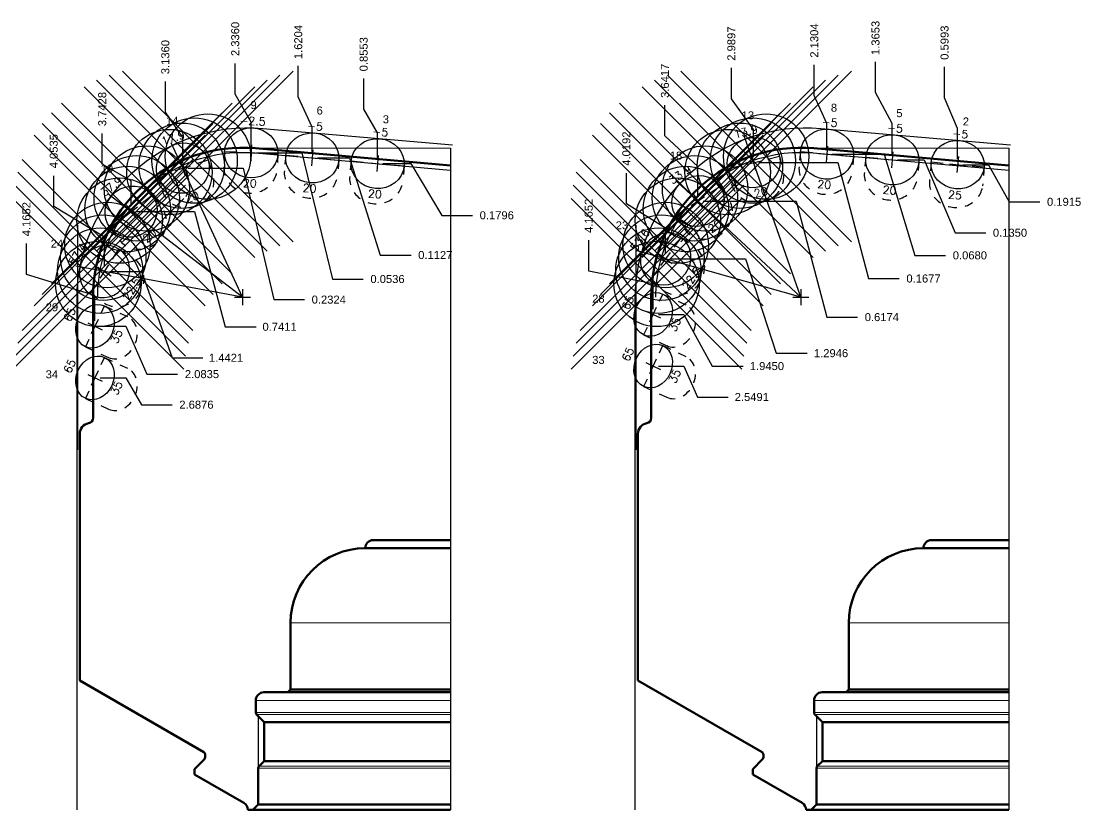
# Model space of a CAD drawing. Header units: inches. Extents: x 113.3 to 164.8, y -27 to 25.4.
# Drawn here: x 145.17 to 157.58, y -17.39 to -8.16 of the extents above; entities that cross this region are included whole.
import ezdxf
from ezdxf.enums import TextEntityAlignment as Align

# ---------------------------------------------------------------- set-up
doc = ezdxf.new("R2010")
doc.units = ezdxf.units.IN
doc.header["$MEASUREMENT"] = 0
doc.header["$PDMODE"] = 35
doc.linetypes.add('CENTER2', pattern=[1.125, 0.75, -0.125, 0.125, -0.125])
doc.linetypes.add('HIDDEN2', pattern=[0.1875, 0.125, -0.0625])
doc.layers.get('Defpoints').update_dxf_attribs({"color": 10})
doc.layers.add('Blade_3', color=7, linetype='Continuous', true_color=0x00cc00)
doc.layers.add('Blade_4', color=7, linetype='Continuous', true_color=0x00cccc)
doc.layers.add('CLine', color=5, linetype='CENTER2')
doc.styles.add('RomanS', font='romans')
doc.styles.get("Standard").update_dxf_attribs({"font": 'arial.ttf'})
doc.dimstyles.get("Standard").update_dxf_attribs({"dimtxt": 0.09375, "dimasz": 0.18, "dimexe": 0.18, "dimexo": 0.0625, "dimgap": 0.09, "dimtad": 0, "dimtih": 1, "dimtoh": 1, "dimdec": 4, "dimzin": 0, "dimdsep": 46, "dimtxsty": 'Standard', "dimcen": 0.09, "dimadec": 4, "dimazin": 0, "dimtfac": 1, "dimtdec": 4, "dimtofl": 0, "dimtmove": 0, "dimatfit": 3, "dimfxl": 1, "dimtolj": 1, "dimtzin": 0, "dimarcsym": 0})

# ---------------------------------------------------------------- blocks, each defined once
blk = doc.blocks.new('CMark')
at = {"layer": 'CLine'}
for p, q in [((-0.094, 0), (0.094, 0)), ((0, 0.094), (0, -0.094))]:
    blk.add_line(p, q, dxfattribs=at)
blk = doc.blocks.new('1613@20')
for p, q in [((-0.17, 0), (-0.312, 0)), ((0.171, 0), (0.312, 0))]:
    blk.add_line(p, q)
at = {"color": 8, "linetype": 'HIDDEN2', "ltscale": 0.5}
blk.add_line((-0.312, 0), (-0.312, -0.178), dxfattribs=at)
at = {"color": 8, "linetype": 'HIDDEN2', "ltscale": 0.5, "flags": 128}
blk.add_lwpolyline([(0.312, 0), (0.312, -0.178)], dxfattribs=at)
blk.add_ellipse((0, 0), major_axis=(-0.312, 0), ratio=0.939693, start_param=-3.141592653589793, end_param=3.141592653589793)
at = {"color": 8, "linetype": 'HIDDEN2', "ltscale": 0.5}
blk.add_ellipse((0, -0.178), major_axis=(-0.312, 0), ratio=0.939693, start_param=0, end_param=3.141593, dxfattribs=at)
blk.add_blockref('CMark', (0, 0))
at = {"style": 'RomanS'}
blk.add_text('20', height=0.094, dxfattribs=at).set_placement((0, -0.356), align=Align.MIDDLE_CENTER)
blk.add_attdef('ANG', text='', height=0.094, dxfattribs=at).set_placement((0, 0.298), align=Align.BOTTOM_CENTER)
blk = doc.blocks.new('1613@22.5')
for p, q in [((-0.17, 0), (-0.312, 0)), ((0.171, 0), (0.312, 0))]:
    blk.add_line(p, q)
at = {"color": 8, "linetype": 'HIDDEN2', "ltscale": 0.5}
blk.add_line((-0.312, 0), (-0.312, -0.178), dxfattribs=at)
at = {"color": 8, "linetype": 'HIDDEN2', "ltscale": 0.5, "flags": 128}
blk.add_lwpolyline([(0.312, 0), (0.312, -0.178)], dxfattribs=at)
at = {"extrusion": (0, 0, -1)}
blk.add_ellipse((0, 0), major_axis=(-0.312, 0), ratio=0.92388, start_param=-3.141592653589793, end_param=3.141592653589793, dxfattribs=at)
at = {"color": 8, "linetype": 'HIDDEN2', "ltscale": 0.5}
blk.add_ellipse((0, -0.199), major_axis=(0.312, 0), ratio=0.92388, start_param=3.141593, end_param=6.283185, dxfattribs=at)
blk.add_blockref('CMark', (0, 0))
at = {"style": 'RomanS'}
blk.add_text('22.5', height=0.094, dxfattribs=at).set_placement((0, -0.377), align=Align.MIDDLE_CENTER)
blk.add_attdef('ANG', text='', height=0.094, dxfattribs=at).set_placement((0, 0.298), align=Align.BOTTOM_CENTER)
blk = doc.blocks.new('*D396')
at = {"layer": 'Blade_3', "color": 0, "lineweight": -2, "transparency": 16777216}
for p, q in [((149.178, -9.187), (149.178, -8.827)), ((149.341, -9.464), (149.178, -9.187)), ((149.341, -9.761), (149.341, -9.464))]:
    blk.add_line(p, q, dxfattribs=at)
at = {"layer": 'Defpoints', "color": 0, "transparency": 16777216}
for p in [(149.178, -8.827), (150.196, -9.644), (149.341, -9.824)]:
    blk.add_point(p, dxfattribs=at)
at = {"layer": 'Blade_3', "color": 0, "transparency": 16777216, "insert": (149.178, -8.543), "char_height": 0.0938, "attachment_point": 5, "rotation": 90}
blk.add_mtext('\\A1;0.8553', dxfattribs=at)
blk = doc.blocks.new('*D397')
at = {"layer": 'Blade_3', "color": 0, "lineweight": -2, "transparency": 16777216}
for p, q in [((147.674, -9.01), (147.674, -8.65)), ((147.86, -9.338), (147.674, -9.01)), ((147.86, -9.635), (147.86, -9.338))]:
    blk.add_line(p, q, dxfattribs=at)
at = {"layer": 'Defpoints', "color": 0, "transparency": 16777216}
for p in [(147.674, -8.65), (150.196, -9.644), (147.86, -9.698)]:
    blk.add_point(p, dxfattribs=at)
at = {"layer": 'Blade_3', "color": 0, "transparency": 16777216, "insert": (147.674, -8.364), "char_height": 0.0938, "attachment_point": 5, "rotation": 90}
blk.add_mtext('\\A1;2.3360', dxfattribs=at)
blk = doc.blocks.new('*D398')
at = {"layer": 'Blade_3', "color": 0, "lineweight": -2, "transparency": 16777216}
for p, q in [((146.855, -9.221), (146.855, -8.861)), ((147.06, -9.516), (146.855, -9.221)), ((147.06, -9.814), (147.06, -9.516))]:
    blk.add_line(p, q, dxfattribs=at)
at = {"layer": 'Defpoints', "color": 0, "transparency": 16777216}
for p in [(146.855, -8.861), (150.196, -9.644), (147.06, -9.876)]:
    blk.add_point(p, dxfattribs=at)
at = {"layer": 'Blade_3', "color": 0, "transparency": 16777216, "insert": (146.855, -8.577), "char_height": 0.0938, "attachment_point": 5, "rotation": 90}
blk.add_mtext('\\A1;3.1360', dxfattribs=at)
blk = doc.blocks.new('*D399')
at = {"layer": 'Blade_3', "color": 0, "lineweight": -2, "transparency": 16777216}
for p, q in [((146.116, -9.83), (146.116, -9.47)), ((146.453, -10.025), (146.116, -9.83)), ((146.453, -10.323), (146.453, -10.025))]:
    blk.add_line(p, q, dxfattribs=at)
at = {"layer": 'Defpoints', "color": 0, "transparency": 16777216}
for p in [(146.116, -9.47), (150.196, -9.644), (146.453, -10.385)]:
    blk.add_point(p, dxfattribs=at)
at = {"layer": 'Blade_3', "color": 0, "transparency": 16777216, "insert": (146.116, -9.185), "char_height": 0.0938, "attachment_point": 5, "rotation": 90}
blk.add_mtext('\\A1;3.7428', dxfattribs=at)
blk = doc.blocks.new('*D400')
at = {"layer": 'Blade_3', "color": 0, "lineweight": -2, "transparency": 16777216}
for p, q in [((145.548, -10.325), (145.548, -9.965)), ((146.142, -10.685), (145.548, -10.325)), ((146.142, -11.024), (146.142, -10.685))]:
    blk.add_line(p, q, dxfattribs=at)
at = {"layer": 'Defpoints', "color": 0, "transparency": 16777216}
for p in [(150.196, -9.644), (145.548, -9.965), (146.142, -11.086)]:
    blk.add_point(p, dxfattribs=at)
at = {"layer": 'Blade_3', "color": 0, "transparency": 16777216, "insert": (145.548, -9.678), "char_height": 0.0938, "attachment_point": 5, "rotation": 90}
blk.add_mtext('\\A1;4.0535', dxfattribs=at)
blk = doc.blocks.new('*D403')
at = {"layer": 'Blade_3', "color": 0, "lineweight": -2, "transparency": 16777216}
for p, q in [((149.403, -9.824), (149.732, -9.824)), ((149.732, -9.824), (150.092, -10.429)), ((150.092, -10.429), (150.452, -10.429))]:
    blk.add_line(p, q, dxfattribs=at)
at = {"layer": 'Defpoints', "color": 0, "transparency": 16777216}
for p in [(150.196, -9.644), (149.341, -9.824), (150.452, -10.429)]:
    blk.add_point(p, dxfattribs=at)
at = {"layer": 'Blade_3', "color": 0, "transparency": 16777216, "insert": (150.737, -10.429), "char_height": 0.0938, "attachment_point": 5}
blk.add_mtext('\\A1;0.1796', dxfattribs=at)
blk = doc.blocks.new('*D404')
at = {"layer": 'Blade_3', "color": 0, "lineweight": -2, "transparency": 16777216}
for p, q in [((148.638, -9.757), (149.013, -9.757)), ((149.013, -9.757), (149.373, -10.894)), ((149.373, -10.894), (149.733, -10.894))]:
    blk.add_line(p, q, dxfattribs=at)
at = {"layer": 'Defpoints', "color": 0, "transparency": 16777216}
for p in [(150.196, -9.644), (148.576, -9.757), (149.733, -10.894)]:
    blk.add_point(p, dxfattribs=at)
at = {"layer": 'Blade_3', "color": 0, "transparency": 16777216, "insert": (150.017, -10.894), "char_height": 0.0938, "attachment_point": 5}
blk.add_mtext('\\A1;0.1127', dxfattribs=at)
blk = doc.blocks.new('*D405')
at = {"layer": 'Blade_3', "color": 0, "lineweight": -2, "transparency": 16777216}
for p, q in [((147.922, -9.698), (148.452, -9.698)), ((148.452, -9.698), (148.812, -11.175)), ((148.812, -11.175), (149.172, -11.175))]:
    blk.add_line(p, q, dxfattribs=at)
at = {"layer": 'Defpoints', "color": 0, "transparency": 16777216}
for p in [(150.196, -9.644), (147.86, -9.698), (149.172, -11.175)]:
    blk.add_point(p, dxfattribs=at)
at = {"layer": 'Blade_3', "color": 0, "transparency": 16777216, "insert": (149.457, -11.175), "char_height": 0.0938, "attachment_point": 5}
blk.add_mtext('\\A1;0.0536', dxfattribs=at)
blk = doc.blocks.new('*D406')
at = {"layer": 'Blade_3', "color": 0, "lineweight": -2, "transparency": 16777216}
for p, q in [((147.122, -9.876), (147.765, -9.876)), ((147.765, -9.876), (148.125, -11.416)), ((148.125, -11.416), (148.485, -11.416))]:
    blk.add_line(p, q, dxfattribs=at)
at = {"layer": 'Defpoints', "color": 0, "transparency": 16777216}
for p in [(150.196, -9.644), (147.06, -9.876), (148.485, -11.416)]:
    blk.add_point(p, dxfattribs=at)
at = {"layer": 'Blade_3', "color": 0, "transparency": 16777216, "insert": (148.769, -11.416), "char_height": 0.0938, "attachment_point": 5}
blk.add_mtext('\\A1;0.2324', dxfattribs=at)
blk = doc.blocks.new('*D407')
at = {"layer": 'Blade_3', "color": 0, "lineweight": -2, "transparency": 16777216}
for p, q in [((146.516, -10.385), (147.197, -10.385)), ((147.197, -10.385), (147.557, -11.734)), ((147.557, -11.734), (147.917, -11.734))]:
    blk.add_line(p, q, dxfattribs=at)
at = {"layer": 'Defpoints', "color": 0, "transparency": 16777216}
for p in [(150.196, -9.644), (146.453, -10.385), (147.917, -11.734)]:
    blk.add_point(p, dxfattribs=at)
at = {"layer": 'Blade_3', "color": 0, "transparency": 16777216, "insert": (148.193, -11.734), "char_height": 0.0938, "attachment_point": 5}
blk.add_mtext('\\A1;0.7411', dxfattribs=at)
blk = doc.blocks.new('*D408')
at = {"layer": 'Blade_3', "color": 0, "lineweight": -2, "transparency": 16777216}
for p, q in [((146.205, -11.086), (146.575, -11.086)), ((146.575, -11.086), (146.935, -12.096)), ((146.935, -12.096), (147.295, -12.096))]:
    blk.add_line(p, q, dxfattribs=at)
at = {"layer": 'Defpoints', "color": 0, "transparency": 16777216}
for p in [(150.196, -9.644), (146.142, -11.086), (147.295, -12.096)]:
    blk.add_point(p, dxfattribs=at)
at = {"layer": 'Blade_3', "color": 0, "transparency": 16777216, "insert": (147.566, -12.096), "char_height": 0.0938, "attachment_point": 5}
blk.add_mtext('\\A1;1.4421', dxfattribs=at)
blk = doc.blocks.new('*D409')
at = {"layer": 'Blade_3', "color": 0, "lineweight": -2, "transparency": 16777216}
for p, q in [((148.412, -9.04), (148.412, -8.68)), ((148.576, -9.397), (148.412, -9.04)), ((148.576, -9.694), (148.576, -9.397))]:
    blk.add_line(p, q, dxfattribs=at)
at = {"layer": 'Defpoints', "color": 0, "transparency": 16777216}
for p in [(148.412, -8.68), (150.196, -9.644), (148.576, -9.757)]:
    blk.add_point(p, dxfattribs=at)
at = {"layer": 'Blade_3', "color": 0, "transparency": 16777216, "insert": (148.412, -8.4), "char_height": 0.0938, "attachment_point": 5, "rotation": 90}
blk.add_mtext('\\A1;1.6204', dxfattribs=at)
blk = doc.blocks.new('1313@35')
for p, q in [((-0.17, 0), (-0.265, 0)), ((0.171, 0), (0.264, 0))]:
    blk.add_line(p, q)
at = {"color": 8, "linetype": 'HIDDEN2', "ltscale": 0.5}
blk.add_line((-0.265, 0), (-0.265, -0.298), dxfattribs=at)
at = {"color": 8, "linetype": 'HIDDEN2', "ltscale": 0.5, "flags": 128}
blk.add_lwpolyline([(0.264, 0), (0.264, -0.298)], dxfattribs=at)
blk.add_ellipse((0, 0), major_axis=(0.264, 0), ratio=0.819152)
at = {"color": 8, "linetype": 'HIDDEN2', "ltscale": 0.5}
blk.add_ellipse((0, -0.298), major_axis=(0.264, 0), ratio=0.819152, start_param=3.141593, end_param=6.283185, dxfattribs=at)
blk.add_blockref('CMark', (0, 0))
at = {"style": 'RomanS'}
blk.add_text('35', height=0.094, dxfattribs=at).set_placement((0, -0.279), align=Align.MIDDLE_CENTER)
blk.add_attdef('ANG', text='', height=0.094, dxfattribs=at).set_placement((0, 0.251), align=Align.BOTTOM_CENTER)
blk = doc.blocks.new('*D401')
at = {"layer": 'Blade_3', "color": 0, "lineweight": -2, "transparency": 16777216}
for p, q in [((146.093, -11.728), (146.391, -11.728)), ((146.391, -11.728), (146.639, -12.288)), ((146.639, -12.288), (146.999, -12.288))]:
    blk.add_line(p, q, dxfattribs=at)
at = {"layer": 'Defpoints', "color": 0, "transparency": 16777216}
for p in [(150.196, -9.644), (146.031, -11.728), (146.999, -12.288)]:
    blk.add_point(p, dxfattribs=at)
at = {"layer": 'Blade_3', "color": 0, "transparency": 16777216, "insert": (147.284, -12.288), "char_height": 0.0938, "attachment_point": 5}
blk.add_mtext('\\A1;2.0835', dxfattribs=at)
blk = doc.blocks.new('*D402')
at = {"layer": 'Blade_3', "color": 0, "lineweight": -2, "transparency": 16777216}
for p, q in [((146.093, -12.332), (146.391, -12.332)), ((146.391, -12.332), (146.574, -12.646)), ((146.574, -12.646), (146.934, -12.646))]:
    blk.add_line(p, q, dxfattribs=at)
at = {"layer": 'Defpoints', "color": 0, "transparency": 16777216}
for p in [(150.196, -9.644), (146.031, -12.332), (146.934, -12.646)]:
    blk.add_point(p, dxfattribs=at)
at = {"layer": 'Blade_3', "color": 0, "transparency": 16777216, "insert": (147.219, -12.646), "char_height": 0.0938, "attachment_point": 5}
blk.add_mtext('\\A1;2.6876', dxfattribs=at)
blk = doc.blocks.new('*D410')
at = {"layer": 'Blade_3', "color": 0, "lineweight": -2, "transparency": 16777216}
for p, q in [((145.228, -11.12), (145.228, -10.76)), ((146.031, -11.368), (145.228, -11.12)), ((146.031, -11.665), (146.031, -11.368))]:
    blk.add_line(p, q, dxfattribs=at)
at = {"layer": 'Defpoints', "color": 0, "transparency": 16777216}
for p in [(150.196, -9.644), (145.228, -10.76), (146.031, -11.728)]:
    blk.add_point(p, dxfattribs=at)
at = {"layer": 'Blade_3', "color": 0, "transparency": 16777216, "insert": (145.228, -10.474), "char_height": 0.0938, "attachment_point": 5, "rotation": 90}
blk.add_mtext('\\A1;4.1652', dxfattribs=at)
blk = doc.blocks.new('1613@25')
for p, q in [((-0.17, 0), (-0.312, 0)), ((0.171, 0), (0.312, 0))]:
    blk.add_line(p, q)
at = {"color": 8, "linetype": 'HIDDEN2', "ltscale": 0.5}
blk.add_line((-0.312, 0), (-0.312, -0.22), dxfattribs=at)
at = {"color": 8, "linetype": 'HIDDEN2', "ltscale": 0.5, "flags": 128}
blk.add_lwpolyline([(0.312, 0), (0.312, -0.22)], dxfattribs=at)
blk.add_ellipse((0, 0), major_axis=(-0.312, 0), ratio=0.906308, start_param=-3.141592653589793, end_param=3.141592653589793)
at = {"color": 8, "linetype": 'HIDDEN2', "ltscale": 0.5}
blk.add_ellipse((0, -0.22), major_axis=(-0.312, 0), ratio=0.906308, start_param=0, end_param=3.141593, dxfattribs=at)
blk.add_blockref('CMark', (0, 0))
at = {"style": 'RomanS'}
blk.add_text('25', height=0.094, dxfattribs=at).set_placement((0, -0.356), align=Align.MIDDLE_CENTER)
blk.add_attdef('ANG', text='', height=0.094, dxfattribs=at).set_placement((0, 0.287), align=Align.BOTTOM_CENTER)
blk = doc.blocks.new('*D417')
at = {"layer": 'Blade_4', "color": 0, "lineweight": -2, "transparency": 16777216}
for p, q in [((155.982, -9.052), (155.982, -8.692)), ((156.135, -9.412), (155.982, -9.052)), ((156.135, -9.773), (156.135, -9.412))]:
    blk.add_line(p, q, dxfattribs=at)
at = {"layer": 'Defpoints', "color": 0, "transparency": 16777216}
for p in [(155.982, -8.692), (156.734, -9.644), (156.135, -9.836)]:
    blk.add_point(p, dxfattribs=at)
at = {"layer": 'Blade_4', "color": 0, "transparency": 16777216, "insert": (155.982, -8.408), "char_height": 0.0938, "attachment_point": 5, "rotation": 90}
blk.add_mtext('\\A1;0.5993', dxfattribs=at)
blk = doc.blocks.new('*D418')
at = {"layer": 'Blade_4', "color": 0, "lineweight": -2, "transparency": 16777216}
for p, q in [((155.173, -8.992), (155.173, -8.632)), ((155.369, -9.352), (155.173, -8.992)), ((155.369, -9.717), (155.369, -9.352))]:
    blk.add_line(p, q, dxfattribs=at)
at = {"layer": 'Defpoints', "color": 0, "transparency": 16777216}
for p in [(155.173, -8.632), (156.734, -9.644), (155.369, -9.779)]:
    blk.add_point(p, dxfattribs=at)
at = {"layer": 'Blade_4', "color": 0, "transparency": 16777216, "insert": (155.173, -8.352), "char_height": 0.0938, "attachment_point": 5, "rotation": 90}
blk.add_mtext('\\A1;1.3653', dxfattribs=at)
blk = doc.blocks.new('*D419')
at = {"layer": 'Blade_4', "color": 0, "lineweight": -2, "transparency": 16777216}
for p, q in [((154.456, -9.028), (154.456, -8.668)), ((154.604, -9.352), (154.456, -9.028)), ((154.604, -9.65), (154.604, -9.352))]:
    blk.add_line(p, q, dxfattribs=at)
at = {"layer": 'Defpoints', "color": 0, "transparency": 16777216}
for p in [(154.456, -8.668), (156.734, -9.644), (154.604, -9.712)]:
    blk.add_point(p, dxfattribs=at)
at = {"layer": 'Blade_4', "color": 0, "transparency": 16777216, "insert": (154.456, -8.383), "char_height": 0.0938, "attachment_point": 5, "rotation": 90}
blk.add_mtext('\\A1;2.1304', dxfattribs=at)
blk = doc.blocks.new('*D420')
at = {"layer": 'Blade_4', "color": 0, "lineweight": -2, "transparency": 16777216}
for p, q in [((153.485, -9.064), (153.485, -8.704)), ((153.745, -9.424), (153.485, -9.064)), ((153.745, -9.749), (153.745, -9.424))]:
    blk.add_line(p, q, dxfattribs=at)
at = {"layer": 'Defpoints', "color": 0, "transparency": 16777216}
for p in [(153.485, -8.704), (156.734, -9.644), (153.745, -9.812)]:
    blk.add_point(p, dxfattribs=at)
at = {"layer": 'Blade_4', "color": 0, "transparency": 16777216, "insert": (153.485, -8.419), "char_height": 0.0938, "attachment_point": 5, "rotation": 90}
blk.add_mtext('\\A1;2.9897', dxfattribs=at)
blk = doc.blocks.new('*D421')
at = {"layer": 'Blade_4', "color": 0, "lineweight": -2, "transparency": 16777216}
for p, q in [((152.707, -9.498), (152.707, -9.138)), ((153.092, -9.858), (152.707, -9.498)), ((153.092, -10.199), (153.092, -9.858))]:
    blk.add_line(p, q, dxfattribs=at)
at = {"layer": 'Defpoints', "color": 0, "transparency": 16777216}
for p in [(152.707, -9.138), (156.734, -9.644), (153.092, -10.262)]:
    blk.add_point(p, dxfattribs=at)
at = {"layer": 'Blade_4', "color": 0, "transparency": 16777216, "insert": (152.707, -8.854), "char_height": 0.0938, "attachment_point": 5, "rotation": 90}
blk.add_mtext('\\A1;3.6417', dxfattribs=at)
blk = doc.blocks.new('*D422')
at = {"layer": 'Blade_4', "color": 0, "lineweight": -2, "transparency": 16777216}
for p, q in [((152.255, -10.294), (152.255, -9.934)), ((152.715, -10.579), (152.255, -10.294)), ((152.715, -10.876), (152.715, -10.579))]:
    blk.add_line(p, q, dxfattribs=at)
at = {"layer": 'Defpoints', "color": 0, "transparency": 16777216}
for p in [(156.734, -9.644), (152.255, -9.934), (152.715, -10.939)]:
    blk.add_point(p, dxfattribs=at)
at = {"layer": 'Blade_4', "color": 0, "transparency": 16777216, "insert": (152.255, -9.648), "char_height": 0.0938, "attachment_point": 5, "rotation": 90}
blk.add_mtext('\\A1;4.0192', dxfattribs=at)
blk = doc.blocks.new('*D423')
at = {"layer": 'Blade_4', "color": 0, "lineweight": -2, "transparency": 16777216}
for p, q in [((156.197, -9.836), (156.495, -9.836)), ((156.495, -9.836), (156.737, -10.271)), ((156.737, -10.271), (157.097, -10.271))]:
    blk.add_line(p, q, dxfattribs=at)
at = {"layer": 'Defpoints', "color": 0, "transparency": 16777216}
for p in [(156.734, -9.644), (156.135, -9.836), (157.097, -10.271)]:
    blk.add_point(p, dxfattribs=at)
at = {"layer": 'Blade_4', "color": 0, "transparency": 16777216, "insert": (157.382, -10.271), "char_height": 0.0938, "attachment_point": 5}
blk.add_mtext('\\A1;0.1915', dxfattribs=at)
blk = doc.blocks.new('*D424')
at = {"layer": 'Blade_4', "color": 0, "lineweight": -2, "transparency": 16777216}
for p, q in [((155.431, -9.779), (155.744, -9.779)), ((155.744, -9.779), (156.104, -10.633)), ((156.104, -10.633), (156.464, -10.633))]:
    blk.add_line(p, q, dxfattribs=at)
at = {"layer": 'Defpoints', "color": 0, "transparency": 16777216}
for p in [(156.734, -9.644), (155.369, -9.779), (156.464, -10.633)]:
    blk.add_point(p, dxfattribs=at)
at = {"layer": 'Blade_4', "color": 0, "transparency": 16777216, "insert": (156.748, -10.633), "char_height": 0.0938, "attachment_point": 5}
blk.add_mtext('\\A1;0.1350', dxfattribs=at)
blk = doc.blocks.new('*D425')
at = {"layer": 'Blade_4', "color": 0, "lineweight": -2, "transparency": 16777216}
for p, q in [((154.666, -9.712), (155.274, -9.712)), ((155.274, -9.712), (155.634, -10.898)), ((155.634, -10.898), (155.994, -10.898))]:
    blk.add_line(p, q, dxfattribs=at)
at = {"layer": 'Defpoints', "color": 0, "transparency": 16777216}
for p in [(156.734, -9.644), (154.604, -9.712), (155.994, -10.898)]:
    blk.add_point(p, dxfattribs=at)
at = {"layer": 'Blade_4', "color": 0, "transparency": 16777216, "insert": (156.278, -10.898), "char_height": 0.0938, "attachment_point": 5}
blk.add_mtext('\\A1;0.0680', dxfattribs=at)
blk = doc.blocks.new('*D426')
at = {"layer": 'Blade_4', "color": 0, "lineweight": -2, "transparency": 16777216}
for p, q in [((153.807, -9.812), (154.731, -9.812)), ((154.731, -9.812), (155.091, -11.169)), ((155.091, -11.169), (155.451, -11.169))]:
    blk.add_line(p, q, dxfattribs=at)
at = {"layer": 'Defpoints', "color": 0, "transparency": 16777216}
for p in [(156.734, -9.644), (153.745, -9.812), (155.451, -11.169)]:
    blk.add_point(p, dxfattribs=at)
at = {"layer": 'Blade_4', "color": 0, "transparency": 16777216, "insert": (155.735, -11.169), "char_height": 0.0938, "attachment_point": 5}
blk.add_mtext('\\A1;0.1677', dxfattribs=at)
blk = doc.blocks.new('*D427')
at = {"layer": 'Blade_4', "color": 0, "lineweight": -2, "transparency": 16777216}
for p, q in [((153.155, -10.262), (154.242, -10.262)), ((154.242, -10.262), (154.602, -11.621)), ((154.602, -11.621), (154.962, -11.621))]:
    blk.add_line(p, q, dxfattribs=at)
at = {"layer": 'Defpoints', "color": 0, "transparency": 16777216}
for p in [(156.734, -9.644), (153.092, -10.262), (154.962, -11.621)]:
    blk.add_point(p, dxfattribs=at)
at = {"layer": 'Blade_4', "color": 0, "transparency": 16777216, "insert": (155.247, -11.621), "char_height": 0.0938, "attachment_point": 5}
blk.add_mtext('\\A1;0.6174', dxfattribs=at)
blk = doc.blocks.new('*D428')
at = {"layer": 'Blade_4', "color": 0, "lineweight": -2, "transparency": 16777216}
for p, q in [((152.777, -10.939), (153.651, -10.939)), ((153.651, -10.939), (154.011, -12.043)), ((154.011, -12.043), (154.371, -12.043))]:
    blk.add_line(p, q, dxfattribs=at)
at = {"layer": 'Defpoints', "color": 0, "transparency": 16777216}
for p in [(156.734, -9.644), (152.715, -10.939), (154.371, -12.043)]:
    blk.add_point(p, dxfattribs=at)
at = {"layer": 'Blade_4', "color": 0, "transparency": 16777216, "insert": (154.652, -12.043), "char_height": 0.0938, "attachment_point": 5}
blk.add_mtext('\\A1;1.2946', dxfattribs=at)
blk = doc.blocks.new('*D429')
at = {"layer": 'Blade_4', "color": 0, "lineweight": -2, "transparency": 16777216}
for p, q in [((152.632, -11.589), (152.929, -11.589)), ((152.929, -11.589), (153.261, -12.194)), ((153.261, -12.194), (153.621, -12.194))]:
    blk.add_line(p, q, dxfattribs=at)
at = {"layer": 'Defpoints', "color": 0, "transparency": 16777216}
for p in [(156.734, -9.644), (152.569, -11.589), (153.621, -12.194)]:
    blk.add_point(p, dxfattribs=at)
at = {"layer": 'Blade_4', "color": 0, "transparency": 16777216, "insert": (153.901, -12.194), "char_height": 0.0938, "attachment_point": 5}
blk.add_mtext('\\A1;1.9450', dxfattribs=at)
blk = doc.blocks.new('*D430')
at = {"layer": 'Blade_4', "color": 0, "lineweight": -2, "transparency": 16777216}
for p, q in [((152.632, -12.193), (152.929, -12.193)), ((152.929, -12.193), (153.088, -12.556)), ((153.088, -12.556), (153.448, -12.556))]:
    blk.add_line(p, q, dxfattribs=at)
at = {"layer": 'Defpoints', "color": 0, "transparency": 16777216}
for p in [(156.734, -9.644), (152.569, -12.193), (153.448, -12.556)]:
    blk.add_point(p, dxfattribs=at)
at = {"layer": 'Blade_4', "color": 0, "transparency": 16777216, "insert": (153.724, -12.556), "char_height": 0.0938, "attachment_point": 5}
blk.add_mtext('\\A1;2.5491', dxfattribs=at)
blk = doc.blocks.new('*D431')
at = {"layer": 'Blade_4', "color": 0, "lineweight": -2, "transparency": 16777216}
for p, q in [((151.814, -11.081), (151.814, -10.721)), ((152.569, -11.229), (151.814, -11.081)), ((152.569, -11.527), (152.569, -11.229))]:
    blk.add_line(p, q, dxfattribs=at)
at = {"layer": 'Defpoints', "color": 0, "transparency": 16777216}
for p in [(156.734, -9.644), (151.814, -10.721), (152.569, -11.589)]:
    blk.add_point(p, dxfattribs=at)
at = {"layer": 'Blade_4', "color": 0, "transparency": 16777216, "insert": (151.814, -10.435), "char_height": 0.0938, "attachment_point": 5, "rotation": 90}
blk.add_mtext('\\A1;4.1652', dxfattribs=at)

msp = doc.modelspace()

# ---------------------------------------------------------------- linework, layer by layer
at = {"lineweight": 18}
for p, q in [((150.19598, -9.64411), (147.91101, -9.64411)), ((156.73419, -9.64411), (154.44921, -9.64411)), ((150.19598, -15.19995), (148.32098, -15.19995)), ((156.73419, -15.19995), (154.85919, -15.19995)), ((150.19598, -16.1062), (147.91473, -16.1062)), ((156.73419, -16.1062), (154.45294, -16.1062)), ((147.91473, -16.24951), (150.19598, -16.24951)), ((154.45294, -16.24951), (156.73419, -16.24951)), ((150.19598, -16.2716), (147.92389, -16.2716)), ((156.73419, -16.2716), (154.46209, -16.2716)), ((147.95264, -16.8783), (150.19598, -16.8783)), ((154.49084, -16.8783), (156.73419, -16.8783)), ((150.19598, -16.90039), (147.94348, -16.90039)), ((156.73419, -16.90039), (154.48169, -16.90039))]:
    msp.add_line(p, q, dxfattribs=at)
at = {"lineweight": 50}
for p, q in [((147.91101, -9.64411), (150.19598, -9.84402)), ((154.44921, -9.64411), (156.73419, -9.84402)), ((146.00848, -12.80084), (146.00848, -11.38745)), ((152.54669, -12.80084), (152.54669, -11.38745)), ((145.85223, -15.8745), (145.85223, -12.98572)), ((152.39044, -15.8745), (152.39044, -12.98572)), ((149.28973, -14.2312), (150.19598, -14.2312)), ((155.82794, -14.2312), (156.73419, -14.2312)), ((150.19598, -14.32495), (149.19598, -14.32495)), ((156.73419, -14.32495), (155.73419, -14.32495)), ((148.32098, -15.9812), (148.32098, -15.19995)), ((154.85919, -15.9812), (154.85919, -15.19995)), ((145.85223, -15.8745), (147.30536, -16.71346)), ((152.39044, -15.8745), (153.84357, -16.71346)), ((148.28973, -16.01245), (148.32098, -15.9812)), ((150.19598, -15.9812), (148.32098, -15.9812)), ((154.82794, -16.01245), (154.85919, -15.9812)), ((156.73419, -15.9812), (154.85919, -15.9812)), ((147.91473, -16.24951), (147.91473, -16.1062)), ((148.00848, -16.01245), (148.28973, -16.01245)), ((150.19598, -16.01245), (148.28973, -16.01245)), ((154.45294, -16.24951), (154.45294, -16.1062)), ((154.54669, -16.01245), (154.82794, -16.01245)), ((156.73419, -16.01245), (154.82794, -16.01245)), ((148.01363, -16.36135), (147.92389, -16.2716)), ((150.19598, -16.36135), (148.01363, -16.36135)), ((148.01363, -16.8173), (148.01363, -16.36135)), ((154.55184, -16.36135), (154.46209, -16.2716)), ((156.73419, -16.36135), (154.55184, -16.36135)), ((154.55184, -16.8173), (154.55184, -16.36135)), ((147.32098, -16.74052), (147.32098, -16.77204)), ((153.85919, -16.74052), (153.85919, -16.77204)), ((147.31183, -16.79413), (147.19598, -16.90998)), ((147.95264, -16.8783), (148.01363, -16.8173)), ((150.19598, -16.8173), (148.01363, -16.8173)), ((153.85004, -16.79413), (153.73419, -16.90998)), ((154.49084, -16.8783), (154.55184, -16.8173)), ((156.73419, -16.8173), (154.55184, -16.8173)), ((147.19598, -16.90998), (147.19598, -16.97248)), ((147.19598, -16.97248), (147.77411, -17.30626)), ((147.94348, -17.32495), (147.94348, -16.90039)), ((153.73419, -16.90998), (153.73419, -16.97248)), ((153.73419, -16.97248), (154.31232, -17.30626)), ((154.48169, -17.32495), (154.48169, -16.90039)), ((147.94348, -17.32495), (147.88098, -17.38745)), ((147.94348, -17.32495), (150.19598, -17.32495)), ((154.48169, -17.32495), (154.41919, -17.38745)), ((154.48169, -17.32495), (156.73419, -17.32495)), ((147.82098, -17.38745), (147.88098, -17.38745)), ((150.19598, -17.38745), (147.88098, -17.38745)), ((154.35919, -17.38745), (154.41919, -17.38745)), ((156.73419, -17.38745), (154.41919, -17.38745))]:
    msp.add_line(p, q, dxfattribs=at)
for p, q in [((150.19598, -9.64411), (150.19598, -17.38745)), ((156.73419, -9.64411), (156.73419, -17.38745)), ((145.83098, -13.172), (145.83098, -10.54348)), ((152.36919, -13.172), (152.36919, -10.54348))]:
    msp.add_line(p, q)
at = {"lineweight": 25}
for p, q in [((147.94598, -16.88815), (147.94598, -16.2937)), ((154.48419, -16.88815), (154.48419, -16.2937))]:
    msp.add_line(p, q, dxfattribs=at)
at = {"color": 5}
for points in [[(145.82098, -17.38745), (145.82098, -11.40356, -0.44001053), (147.9953, -9.41117), (150.21685, -9.60553)], [(152.35919, -17.38745), (152.35919, -11.40356, -0.44001053), (154.5335, -9.41117), (156.75506, -9.60553)]]:
    msp.add_lwpolyline(points, format="xyb", dxfattribs=at)
at = {"color": 1}
for points in [[(146.76647, -10.01221, -0.12051033), (147.51317, -9.70959, -0.12051033)], [(147.51423, -9.70943, -0.05801841), (147.90627, -9.6982), (150.19598, -9.89853)], [(153.30467, -10.01221, -0.12051033), (154.05138, -9.70959, -0.12051033)], [(154.05243, -9.70943, -0.05801841), (154.44448, -9.6982), (156.73419, -9.89853)], [(146.23958, -10.63357, -0.12189475), (146.76647, -10.01221)], [(152.77779, -10.63357, -0.12189475), (153.30467, -10.01221)], [(146.06278, -11.38745, -0.11568865), (146.23958, -10.63357, -0.06926878)], [(152.60099, -11.38745, -0.11568865), (152.77779, -10.63357, -0.06926878)]]:
    msp.add_lwpolyline(points, format="xyb", dxfattribs=at)
at = {"lineweight": 50}
for centre, radius, start, end in [((147.75848, -11.38745), 1.75, 85, 180), ((154.29669, -11.38745), 1.75, 85, 180), ((145.97723, -12.98572), 0.125, 99.594068, 180), ((145.94598, -12.80084), 0.0625, 279.594068, 0), ((152.51544, -12.98572), 0.125, 99.594068, 180), ((152.48419, -12.80084), 0.0625, 279.594068, 0), ((149.28973, -14.32495), 0.09375, 90, 180), ((155.82794, -14.32495), 0.09375, 90, 180), ((149.19598, -15.19995), 0.875, 90, 180), ((155.73419, -15.19995), 0.875, 90, 180), ((148.00848, -16.1062), 0.09375, 90, 180), ((154.54669, -16.1062), 0.09375, 90, 180), ((147.94598, -16.24951), 0.03125, 180, 225), ((154.48419, -16.24951), 0.03125, 180, 225), ((147.28973, -16.74052), 0.03125, 0, 60), ((153.82794, -16.74052), 0.03125, 0, 60), ((147.28973, -16.77204), 0.03125, 315, 0), ((147.97473, -16.90039), 0.03125, 135, 180), ((153.82794, -16.77204), 0.03125, 315, 0), ((154.51294, -16.90039), 0.03125, 135, 180), ((147.72723, -17.38745), 0.09375, 0, 60), ((154.26544, -17.38745), 0.09375, 0, 60)]:
    msp.add_arc(centre, radius, start, end, dxfattribs=at)
for p in [(147.19768, -9.78717), (147.35356, -9.74081), (153.73589, -9.78717), (153.89177, -9.74081), (146.90278, -9.9235), (147.04696, -9.84825), (153.44098, -9.9235), (153.58516, -9.84825), (146.63789, -10.11479), (153.1761, -10.11479), (146.51986, -10.22934), (153.05807, -10.22934), (146.41349, -10.35479), (152.95169, -10.35479), (146.31977, -10.48996), (152.85797, -10.48996), (146.17666, -10.77653), (152.71486, -10.77653), (146.12716, -10.92466), (152.66536, -10.92466), (146.0915, -11.07673), (152.6297, -11.07673), (146.06998, -11.23143), (152.60818, -11.23143)]:
    msp.add_point(p)
at = {"layer": 'Blade_3'}
for q in [(146.92363, -9.58148), (146.1797, -10.1753), (145.8047, -11.02327)]:
    msp.add_line((147.75848, -11.38745), q, dxfattribs=at)
at = {"layer": 'Blade_4'}
for q in [(153.63872, -9.5099), (152.84293, -10.02819), (152.3808, -10.84394)]:
    msp.add_line((154.29669, -11.38745), q, dxfattribs=at)

# ---------------------------------------------------------------- block references
for p in [(147.75848, -11.38745), (154.29669, -11.38745)]:
    msp.add_blockref('CMark', p)
at = {"layer": 'Blade_3'}
for name, p, rotation, values in [('1613@20', (147.85999, -9.69767), 357.5000000000001, {'ANG': '-2.5'}), ('1613@20', (148.57562, -9.75676), 355, {'ANG': '-5'}), ('1613@20', (149.34071, -9.8237), 355, {'ANG': '-5'}), ('1613@20', (147.06, -9.87646), 17.9, {'ANG': '17.9'}), ('1613@20', (146.45314, -10.38524), 37.9, {'ANG': '37.9'}), ('1613@22.5', (146.14245, -11.08623), 57.40000000000001, {'ANG': '57.4'}), ('1313@35', (146.0308, -11.72761), 65, {'ANG': '65'}), ('1313@35', (146.0308, -12.3317), 65, {'ANG': '65'})]:
    msp.add_blockref(name, p, dxfattribs=dict(at, rotation=rotation)).add_auto_attribs(values)
at = {"layer": 'Blade_4'}
for name, p, rotation, values in [('1613@20', (154.60378, -9.71214), 355, {'ANG': '-5'}), ('1613@20', (153.74452, -9.8118), 13.9, {'ANG': '13.9'}), ('1613@20', (155.36885, -9.77907), 355, {'ANG': '-5'}), ('1613@25', (156.13485, -9.83562), 355, {'ANG': '-5'}), ('1613@20', (153.09249, -10.26153), 33.9, {'ANG': '33.9'}), ('1613@22.5', (152.71498, -10.93875), 53.59999999999999, {'ANG': '53.6'}), ('1313@35', (152.569, -11.58909), 65, {'ANG': '65'}), ('1313@35', (152.569, -12.19318), 65, {'ANG': '65'})]:
    msp.add_blockref(name, p, dxfattribs=dict(at, rotation=rotation)).add_auto_attribs(values)

# ---------------------------------------------------------------- texts
at = {"layer": 'Blade_3'}
for s, p in [('9', (147.85229, -9.18434)), ('6', (148.62654, -9.2488)), ('14', (146.86268, -9.36906)), ('3', (149.40152, -9.35161)), ('19', (146.09793, -9.92925)), ('24', (145.51301, -10.80634)), ('29', (145.45351, -11.55202)), ('34', (145.45351, -12.33638))]:
    msp.add_text(s, height=0.09375, dxfattribs=at).set_placement(p)
at = {"layer": 'Blade_4'}
for s, p in [('8', (154.65, -9.21617)), ('13', (153.60497, -9.30556)), ('5', (155.41679, -9.27964)), ('2', (156.19519, -9.37731)), ('18', (152.76321, -9.77724)), ('23', (152.1297, -10.59269)), ('28', (151.85465, -11.45133)), ('33', (151.85465, -12.16822))]:
    msp.add_text(s, height=0.09375, dxfattribs=at).set_placement(p)

# ---------------------------------------------------------------- dimensions: what is measured, and where the dimension line sits
at = {"layer": 'Blade_3'}
for feature_location, offset, dtype, origin, picture, middle in [((147.85999, -9.69767), (-0.1855, 1.04816), 1, (150.19598, -9.64411), '*D397', (147.67449, -8.36427)), ((148.57562, -9.75676), (-0.16348, 1.07666), 1, (150.19598, -9.64411), '*D409', (148.41214, -8.40011)), ((147.06, -9.87646), (-0.20531, 1.0153), 1, (150.19598, -9.64411), '*D398', (146.85468, -8.57676)), ((149.34071, -9.8237), (-0.1632, 0.99628), 1, (150.19598, -9.64411), '*D396', (149.17751, -8.54282)), ((146.45314, -10.38524), (-0.33671, 0.91574), 1, (150.19598, -9.64411), '*D399', (146.11643, -9.18484)), ((146.14245, -11.08623), (-0.59465, 1.12115), 1, (150.19598, -9.64411), '*D400', (145.5478, -9.67824)), ((146.0308, -11.72761), (-0.80266, 0.96773), 1, (150.19598, -9.64411), '*D410', (145.22813, -10.47388)), ((146.0308, -11.72761), (0.96773, -0.56043), 0, (150.19598, -9.64411), '*D401', (147.28428, -12.28804)), ((146.0308, -12.3317), (0.90308, -0.31418), 0, (150.19598, -9.64411), '*D402', (147.21924, -12.64588)), ((146.14245, -11.08623), (1.15246, -1.00956), 0, (150.19598, -9.64411), '*D408', (147.56605, -12.09579)), ((146.45314, -10.38524), (1.46395, -1.34878), 0, (150.19598, -9.64411), '*D407', (148.19264, -11.73402)), ((147.059995, -9.876461), (1.424507, -1.53978), 0, (150.195985, -9.64411), '*D406', (148.768909, -11.416241)), ((147.85999, -9.69767), (1.31197, -1.4775), 0, (150.19598, -9.64411), '*D405', (149.45653, -11.17517)), ((148.575617, -9.756761), (1.157165, -1.137536), 0, (150.195985, -9.64411), '*D404', (150.01738, -10.894297)), ((149.34071, -9.8237), (1.11151, -0.60562), 0, (150.19598, -9.64411), '*D403', (150.73678, -10.42932))]:
    dim = msp.add_ordinate_dim(feature_location=feature_location, offset=offset, dtype=dtype, origin=origin, dimstyle='Standard', dxfattribs=at)
    dim.commit()
    dim.dimension.update_dxf_attribs({"geometry": picture, "text_midpoint": middle})
at = {"layer": 'Blade_4'}
for feature_location, offset, dtype, picture, middle in [((154.60378, -9.71214), (-0.14793, 1.04409), 1, '*D419', (154.45585, -8.38284)), ((155.36885, -9.77907), (-0.19538, 1.14719), 1, '*D418', (155.17347, -8.3517)), ((153.74452, -9.8118), (-0.25956, 1.10759), 1, '*D420', (153.48496, -8.41881)), ((156.13485, -9.83562), (-0.15331, 1.14347), 1, '*D417', (155.98154, -8.40756)), ((153.09249, -10.26153), (-0.38546, 1.12339), 1, '*D421', (152.70703, -8.85357)), ((152.71498, -10.93875), (-0.46023, 1.00508), 1, '*D422', (152.25475, -9.64766)), ((152.569, -11.58909), (-0.7546, 0.86818), 1, '*D431', (151.8144, -10.4349)), ((152.569, -11.58909), (1.05196, -0.60489), 0, '*D429', (153.90099, -12.19398)), ((152.569, -12.19318), (0.87888, -0.36298), 0, '*D430', (153.72423, -12.55615)), ((152.71498, -10.93875), (1.65644, -1.10428), 0, '*D428', (154.65158, -12.04302)), ((153.09249, -10.26153), (1.86991, -1.35962), 0, '*D427', (155.24681, -11.62115)), ((153.74452, -9.8118), (1.70635, -1.35734), 0, '*D426', (155.73546, -11.16914)), ((154.60378, -9.71214), (1.38982, -1.1858), 0, '*D425', (156.27804, -10.89794)), ((155.36885, -9.77907), (1.09512, -0.85369), 0, '*D424', (156.74841, -10.63276)), ((156.13485, -9.83562), (0.96231, -0.43554), 0, '*D423', (157.38212, -10.27116))]:
    dim = msp.add_ordinate_dim(feature_location=feature_location, offset=offset, dtype=dtype, origin=(156.73419, -9.64411), dimstyle='Standard', dxfattribs=at)
    dim.commit()
    dim.dimension.update_dxf_attribs({"geometry": picture, "text_midpoint": middle})

doc.saveas('drawing.dxf')
